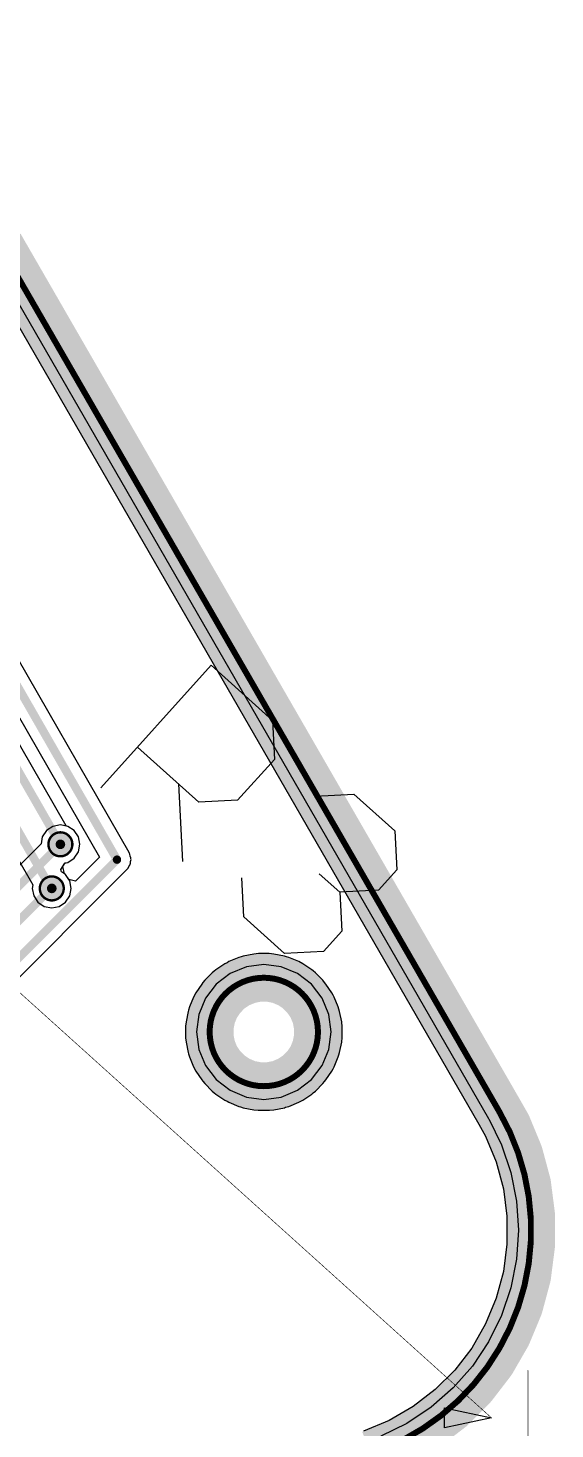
# Model space of a CAD drawing. Header units: millimetres. Extents: x 1.5 to 19.4, y 0 to 11.5.
# Drawn here: x 8.893 to 9.333, y 6.858 to 8.027 of the extents above; entities that cross this region are included whole.
import ezdxf

# ---------------------------------------------------------------- set-up
doc = ezdxf.new("R2010")
doc.units = ezdxf.units.MM
doc.header["$MEASUREMENT"] = 0
for name, color, linetype in [('BottomLayer', 5, 'Continuous'), ('DrillDrawing', 1, 'Continuous'), ('InternalPlane1', 76, 'Continuous'), ('InternalPlane2', 16, 'Continuous'), ('KeepOutLayer', 6, 'Continuous'), ('Mechanical4', 56, 'Continuous'), ('Mechanical5', 56, 'Continuous'), ('MultiLayer', 9, 'Continuous'), ('TopLayer', 1, 'Continuous'), ('ViaHoleLayer', 16, 'Continuous')]:
    doc.layers.add(name, color=color, linetype=linetype)

msp = doc.modelspace()

# ---------------------------------------------------------------- linework, layer by layer
at = {"layer": 'BottomLayer'}
for p, q in [((8.9773, 7.3386), (8.1744, 8.7357)), ((8.1574, 8.7183), (8.9525, 7.3347)), ((8.8654, 7.8305), (9.2775, 7.1166)), ((8.9084, 7.357), (8.9048, 7.3517)), ((8.9137, 7.3605), (8.9084, 7.357)), ((8.9199, 7.3618), (8.9137, 7.3605)), ((8.9262, 7.3605), (8.9199, 7.3618)), ((8.9315, 7.357), (8.9262, 7.3605)), ((8.935, 7.3517), (8.9315, 7.357)), ((8.9037, 7.3458), (8.72, 7.1622)), ((8.9048, 7.3517), (8.9037, 7.3458)), ((8.9362, 7.3455), (8.935, 7.3517)), ((8.935, 7.3392), (8.9362, 7.3455)), ((8.9262, 7.3304), (8.9315, 7.3339)), ((8.9315, 7.3339), (8.935, 7.3392)), ((8.9525, 7.3347), (8.9325, 7.3147)), ((8.9776, 7.3378), (8.9773, 7.3386)), ((8.978, 7.3372), (8.9776, 7.3378)), ((8.9783, 7.3357), (8.978, 7.3372)), ((8.9788, 7.3342), (8.9783, 7.3357)), ((8.9785, 7.3297), (8.9786, 7.3312)), ((8.9786, 7.3312), (8.9789, 7.3327)), ((8.9787, 7.3335), (8.9788, 7.3342)), ((8.9789, 7.3327), (8.9787, 7.3335)), ((8.6997, 7.0487), (8.9755, 7.3244)), ((8.9219, 7.327), (8.9239, 7.33)), ((8.9232, 7.3209), (8.9219, 7.327)), ((8.9242, 7.3202), (8.9232, 7.3209)), ((8.9239, 7.33), (8.9262, 7.3304)), ((8.9269, 7.3161), (8.9242, 7.3202)), ((8.9755, 7.3244), (8.9759, 7.3251)), ((8.9759, 7.3251), (8.9765, 7.3256)), ((8.9765, 7.3256), (8.9771, 7.327)), ((8.9771, 7.327), (8.978, 7.3282)), ((8.978, 7.3282), (8.9781, 7.329)), ((8.9781, 7.329), (8.9785, 7.3297)), ((8.9325, 7.3147), (8.9269, 7.3161)), ((9.0617, 7.2376), (9.0501, 7.2287)), ((9.0753, 7.2432), (9.0617, 7.2376)), ((9.0899, 7.2451), (9.0753, 7.2432)), ((9.1044, 7.2432), (9.0899, 7.2451)), ((9.118, 7.2376), (9.1044, 7.2432)), ((9.1296, 7.2287), (9.118, 7.2376)), ((9.0501, 7.2287), (9.0411, 7.217)), ((9.1386, 7.217), (9.1296, 7.2287)), ((9.0411, 7.217), (9.0355, 7.2034)), ((9.1442, 7.2034), (9.1386, 7.217)), ((9.0355, 7.2034), (9.0336, 7.1889)), ((9.1461, 7.1889), (9.1442, 7.2034)), ((9.0336, 7.1889), (9.0355, 7.1743)), ((9.1442, 7.1743), (9.1461, 7.1889)), ((9.0355, 7.1743), (9.0411, 7.1608)), ((9.1386, 7.1608), (9.1442, 7.1743)), ((9.0411, 7.1608), (9.0501, 7.1491)), ((9.1296, 7.1491), (9.1386, 7.1608)), ((9.0501, 7.1491), (9.0617, 7.1402)), ((9.118, 7.1402), (9.1296, 7.1491)), ((9.0617, 7.1402), (9.0753, 7.1345)), ((9.0753, 7.1345), (9.0899, 7.1326)), ((9.0899, 7.1326), (9.1044, 7.1345)), ((9.1044, 7.1345), (9.118, 7.1402)), ((9.2775, 7.1166), (9.2778, 7.1163)), ((9.2778, 7.1163), (9.2884, 7.0948)), ((9.2884, 7.0948), (9.2962, 7.0717)), ((9.2962, 7.0717), (9.3009, 7.0478)), ((9.3009, 7.0478), (9.3025, 7.0235)), ((9.3025, 7.0235), (9.3009, 6.9992)), ((9.3009, 6.9992), (9.2962, 6.9753)), ((9.2962, 6.9753), (9.2884, 6.9523)), ((9.2884, 6.9523), (9.2776, 6.9304)), ((9.2776, 6.9304), (9.2641, 6.9101)), ((9.2641, 6.9101), (9.248, 6.8918)), ((9.248, 6.8918), (9.2297, 6.8758)), ((9.2297, 6.8758), (9.2094, 6.8622)), ((9.2094, 6.8622), (9.1876, 6.8515))]:
    msp.add_line(p, q, dxfattribs=at)
at = {"layer": 'BottomLayer', "const_width": 0.007}
for points in [[(8.1643, 8.7299), (8.9672, 7.3327)], [(8.662, 7.0876), (8.9199, 7.3455)], [(8.6914, 7.057), (8.9672, 7.3327)], [(8.6764, 7.073), (8.9121, 7.3087)], [(8.9121, 7.3087), (8.9127, 7.3087)]]:
    msp.add_lwpolyline(points, dxfattribs=at)
at = {"layer": 'BottomLayer'}
for points, const_width in [([(8.9159, 7.3455, 1), (8.9239, 7.3455, 1)], 0.008), ([(8.9182, 7.3455, 1), (8.9217, 7.3455, 1)], 0.0035), ([(8.9654, 7.3327, 1), (8.9689, 7.3327, 1)], 0.0035), ([(8.9654, 7.3327, 1), (8.9689, 7.3327, 1)], 0.0035), ([(8.9087, 7.3087, 1), (8.9167, 7.3087, 1)], 0.008), ([(8.9104, 7.3087, 1), (8.9139, 7.3087, 1)], 0.0035), ([(8.9104, 7.3087, 1), (8.9139, 7.3087, 1)], 0.0035), ([(8.9109, 7.3087, 1), (8.9144, 7.3087, 1)], 0.0035)]:
    msp.add_lwpolyline(points, format="xyb", close=True, dxfattribs=dict(at, const_width=const_width))
at = {"layer": 'DrillDrawing'}
for points, const_width in [([(8.9299, 7.3455, 1), (8.9099, 7.3455, 1)], 0.002), ([(8.9094, 7.3455, 1), (8.9104, 7.3455, 1)], 0.001), ([(8.9294, 7.3455, 1), (8.9304, 7.3455, 1)], 0.001), ([(8.9227, 7.3087, 1), (8.9027, 7.3087, 1)], 0.002), ([(8.9022, 7.3087, 1), (8.9032, 7.3087, 1)], 0.001), ([(8.9222, 7.3087, 1), (8.9232, 7.3087, 1)], 0.001)]:
    msp.add_lwpolyline(points, format="xyb", close=True, dxfattribs=dict(at, const_width=const_width))
at = {"layer": 'InternalPlane1'}
for p, q in [((8.8619, 7.8176), (9.2694, 7.1119)), ((9.069, 7.251), (9.0607, 7.2476)), ((9.0708, 7.2515), (9.069, 7.251)), ((9.0727, 7.2521), (9.0708, 7.2515)), ((9.0815, 7.2539), (9.0727, 7.2521)), ((9.0854, 7.2543), (9.0815, 7.2539)), ((9.0943, 7.2543), (9.0854, 7.2543)), ((9.0854, 7.2543), (9.0854, 7.2543)), ((9.0854, 7.2543), (9.0854, 7.2543)), ((9.0982, 7.2539), (9.0943, 7.2543)), ((9.0943, 7.2543), (9.0943, 7.2543)), ((9.0943, 7.2543), (9.0943, 7.2543)), ((9.107, 7.2521), (9.0982, 7.2539)), ((9.1087, 7.2516), (9.107, 7.2521)), ((9.1108, 7.251), (9.1087, 7.2516)), ((9.119, 7.2476), (9.1108, 7.251)), ((9.0468, 7.2383), (9.0405, 7.232)), ((9.0485, 7.2396), (9.0468, 7.2383)), ((9.0498, 7.2408), (9.0485, 7.2396)), ((9.0573, 7.2457), (9.0498, 7.2408)), ((9.0591, 7.2467), (9.0573, 7.2457)), ((9.0607, 7.2476), (9.0591, 7.2467)), ((9.1225, 7.2457), (9.119, 7.2476)), ((9.119, 7.2476), (9.119, 7.2476)), ((9.1299, 7.2408), (9.1225, 7.2457)), ((9.1311, 7.2398), (9.1299, 7.2408)), ((9.1329, 7.2383), (9.1311, 7.2398)), ((9.1392, 7.232), (9.1329, 7.2383)), ((9.038, 7.2289), (9.033, 7.2215)), ((9.039, 7.2301), (9.038, 7.2289)), ((9.0405, 7.232), (9.039, 7.2301)), ((9.1406, 7.2303), (9.1392, 7.232)), ((9.1417, 7.2289), (9.1406, 7.2303)), ((9.1467, 7.2215), (9.1417, 7.2289)), ((9.0312, 7.218), (9.0278, 7.2098)), ((9.033, 7.2215), (9.0312, 7.218)), ((9.0312, 7.218), (9.0312, 7.218)), ((9.1477, 7.2196), (9.1467, 7.2215)), ((9.1486, 7.218), (9.1477, 7.2196)), ((9.152, 7.2098), (9.1486, 7.218)), ((9.0266, 7.206), (9.0249, 7.1973)), ((9.027, 7.2072), (9.0266, 7.206)), ((9.0278, 7.2098), (9.027, 7.2072)), ((9.1525, 7.208), (9.152, 7.2098)), ((9.1531, 7.206), (9.1525, 7.208)), ((9.1549, 7.1973), (9.1531, 7.206)), ((9.0249, 7.1973), (9.0245, 7.1937)), ((9.0245, 7.1937), (9.0245, 7.1933)), ((9.0245, 7.1933), (9.0245, 7.1889)), ((9.1552, 7.1933), (9.1549, 7.1973)), ((9.1552, 7.1889), (9.1552, 7.1933)), ((9.1552, 7.1933), (9.1552, 7.1933)), ((9.1552, 7.1933), (9.1552, 7.1933)), ((9.0245, 7.1889), (9.0245, 7.1844)), ((9.0245, 7.1844), (9.0245, 7.184)), ((9.0245, 7.184), (9.0249, 7.1805)), ((9.0249, 7.1805), (9.0266, 7.1718)), ((9.1531, 7.1718), (9.1549, 7.1805)), ((9.1549, 7.1805), (9.1552, 7.1844)), ((9.1552, 7.1844), (9.1552, 7.1889)), ((9.1552, 7.1844), (9.1552, 7.1844)), ((9.1552, 7.1844), (9.1552, 7.1844)), ((9.0266, 7.1718), (9.027, 7.1706)), ((9.027, 7.1706), (9.0278, 7.168)), ((9.0278, 7.168), (9.0312, 7.1597)), ((9.1486, 7.1597), (9.152, 7.168)), ((9.152, 7.168), (9.1525, 7.1698)), ((9.1525, 7.1698), (9.1531, 7.1718)), ((9.0312, 7.1597), (9.0312, 7.1597)), ((9.0312, 7.1597), (9.033, 7.1563)), ((9.033, 7.1563), (9.038, 7.1489)), ((9.1417, 7.1489), (9.1467, 7.1563)), ((9.1467, 7.1563), (9.1477, 7.1581)), ((9.1477, 7.1581), (9.1486, 7.1597)), ((9.038, 7.1489), (9.039, 7.1477)), ((9.039, 7.1477), (9.0405, 7.1458)), ((9.0405, 7.1458), (9.0468, 7.1395)), ((9.1329, 7.1395), (9.1392, 7.1458)), ((9.1392, 7.1458), (9.1406, 7.1475)), ((9.1406, 7.1475), (9.1417, 7.1489)), ((9.0468, 7.1395), (9.0485, 7.1381)), ((9.0485, 7.1381), (9.0498, 7.137)), ((9.0498, 7.137), (9.0573, 7.132)), ((9.1225, 7.132), (9.1299, 7.137)), ((9.1299, 7.137), (9.1311, 7.138)), ((9.1311, 7.138), (9.1329, 7.1395)), ((9.0573, 7.132), (9.0591, 7.1311)), ((9.0591, 7.1311), (9.0607, 7.1302)), ((9.0607, 7.1302), (9.069, 7.1268)), ((9.069, 7.1268), (9.0703, 7.1264)), ((9.0703, 7.1264), (9.0727, 7.1256)), ((9.0727, 7.1256), (9.0815, 7.1239)), ((9.0815, 7.1239), (9.085, 7.1235)), ((9.085, 7.1235), (9.0854, 7.1235)), ((9.0854, 7.1235), (9.0943, 7.1235)), ((9.0943, 7.1235), (9.0947, 7.1235)), ((9.0947, 7.1235), (9.0982, 7.1239)), ((9.0982, 7.1239), (9.107, 7.1256)), ((9.107, 7.1256), (9.1081, 7.126)), ((9.1081, 7.126), (9.1108, 7.1268)), ((9.1108, 7.1268), (9.119, 7.1302)), ((9.119, 7.1302), (9.1225, 7.132)), ((9.119, 7.1302), (9.119, 7.1302)), ((9.2694, 7.1119), (9.2694, 7.1119)), ((9.2694, 7.1119), (9.2752, 7.1019)), ((9.2752, 7.1019), (9.284, 7.0805)), ((9.284, 7.0805), (9.29, 7.0581)), ((9.29, 7.0581), (9.293, 7.0351)), ((9.293, 7.0351), (9.293, 7.0119)), ((9.293, 7.0119), (9.29, 6.989)), ((9.29, 6.989), (9.284, 6.9666)), ((9.284, 6.9666), (9.2752, 6.9452)), ((9.2752, 6.9452), (9.2636, 6.9251)), ((9.2636, 6.9251), (9.2495, 6.9067)), ((9.2495, 6.9067), (9.2331, 6.8904)), ((9.2331, 6.8904), (9.2147, 6.8762)), ((9.2147, 6.8762), (9.1946, 6.8647)), ((9.1946, 6.8647), (9.1732, 6.8558))]:
    msp.add_line(p, q, dxfattribs=at)
at = {"layer": 'InternalPlane1', "const_width": 0.04}
for points in [[(8.8693, 7.8451), (9.2868, 7.122)], [(9.0684, 7.229), (9.0767, 7.2324)], [(9.0767, 7.2324), (9.0854, 7.2342)], [(9.0854, 7.2342), (9.0943, 7.2342)], [(9.0943, 7.2342), (9.1031, 7.2324)], [(9.1031, 7.2324), (9.1113, 7.229)], [(9.0497, 7.2103), (9.0547, 7.2177)], [(9.0547, 7.2177), (9.061, 7.2241)], [(9.061, 7.2241), (9.0684, 7.229)], [(9.1113, 7.229), (9.1187, 7.2241)], [(9.1187, 7.2241), (9.125, 7.2177)], [(9.125, 7.2177), (9.13, 7.2103)], [(9.0463, 7.2021), (9.0497, 7.2103)], [(9.13, 7.2103), (9.1334, 7.2021)], [(9.0446, 7.1933), (9.0463, 7.2021)], [(9.1334, 7.2021), (9.1351, 7.1933)], [(9.0446, 7.1889), (9.0446, 7.1933)], [(9.0446, 7.1844), (9.0446, 7.1889)], [(9.0446, 7.1844), (9.0463, 7.1757)], [(9.1334, 7.1757), (9.1351, 7.1844)], [(9.1351, 7.1889), (9.1351, 7.1933)], [(9.1351, 7.1844), (9.1351, 7.1889)], [(9.0463, 7.1757), (9.0497, 7.1674)], [(9.13, 7.1674), (9.1334, 7.1757)], [(9.0497, 7.1674), (9.0547, 7.16)], [(9.0547, 7.16), (9.061, 7.1537)], [(9.1187, 7.1537), (9.125, 7.16)], [(9.125, 7.16), (9.13, 7.1674)], [(9.061, 7.1537), (9.0684, 7.1488)], [(9.0684, 7.1488), (9.0767, 7.1453)], [(9.1031, 7.1453), (9.1113, 7.1488)], [(9.1113, 7.1488), (9.1187, 7.1537)], [(9.0767, 7.1453), (9.0854, 7.1436)], [(9.0854, 7.1436), (9.0943, 7.1436)], [(9.0943, 7.1436), (9.1031, 7.1453)], [(9.2868, 7.122), (9.2932, 7.1108)], [(9.2932, 7.1108), (9.3031, 7.0869)], [(9.3031, 7.0869), (9.3098, 7.062)], [(9.3098, 7.062), (9.3131, 7.0364)], [(9.3131, 7.0106), (9.3131, 7.0364)], [(9.3098, 6.985), (9.3131, 7.0106)], [(9.3031, 6.9601), (9.3098, 6.985)], [(9.2932, 6.9363), (9.3031, 6.9601)], [(9.2803, 6.9139), (9.2932, 6.9363)], [(9.2646, 6.8935), (9.2803, 6.9139)], [(9.2464, 6.8752), (9.2646, 6.8935)], [(9.2259, 6.8595), (9.2464, 6.8752)], [(9.2035, 6.8466), (9.2259, 6.8595)], [(9.1797, 6.8367), (9.2035, 6.8466)]]:
    msp.add_lwpolyline(points, dxfattribs=at)
at = {"layer": 'InternalPlane1'}
for points, const_width in [([(8.9144, 7.3455, 1), (8.9254, 7.3455, 1)], 0.011), ([(8.9072, 7.3087, 1), (8.9182, 7.3087, 1)], 0.011), ([(9.0667, 7.2324, 1), (9.0867, 7.2324, 1)], 0.02), ([(9.0667, 7.2324, 1), (9.0867, 7.2324, 1)], 0.02), ([(9.0754, 7.2342, 1), (9.0954, 7.2342, 1)], 0.02), ([(9.0754, 7.2342, 1), (9.0954, 7.2342, 1)], 0.02), ([(9.0843, 7.2342, 1), (9.1043, 7.2342, 1)], 0.02), ([(9.0843, 7.2342, 1), (9.1043, 7.2342, 1)], 0.02), ([(9.0931, 7.2324, 1), (9.1131, 7.2324, 1)], 0.02), ([(9.0931, 7.2324, 1), (9.1131, 7.2324, 1)], 0.02), ([(9.0447, 7.2177, 1), (9.0647, 7.2177, 1)], 0.02), ([(9.0447, 7.2177, 1), (9.0647, 7.2177, 1)], 0.02), ([(9.051, 7.2241, 1), (9.071, 7.2241, 1)], 0.02), ([(9.051, 7.2241, 1), (9.071, 7.2241, 1)], 0.02), ([(9.0584, 7.229, 1), (9.0784, 7.229, 1)], 0.02), ([(9.0584, 7.229, 1), (9.0784, 7.229, 1)], 0.02), ([(9.1013, 7.229, 1), (9.1213, 7.229, 1)], 0.02), ([(9.1013, 7.229, 1), (9.1213, 7.229, 1)], 0.02), ([(9.1087, 7.2241, 1), (9.1287, 7.2241, 1)], 0.02), ([(9.1087, 7.2241, 1), (9.1287, 7.2241, 1)], 0.02), ([(9.115, 7.2177, 1), (9.135, 7.2177, 1)], 0.02), ([(9.115, 7.2177, 1), (9.135, 7.2177, 1)], 0.02), ([(9.0397, 7.2103, 1), (9.0597, 7.2103, 1)], 0.02), ([(9.0397, 7.2103, 1), (9.0597, 7.2103, 1)], 0.02), ([(9.12, 7.2103, 1), (9.14, 7.2103, 1)], 0.02), ([(9.12, 7.2103, 1), (9.14, 7.2103, 1)], 0.02), ([(9.0363, 7.2021, 1), (9.0563, 7.2021, 1)], 0.02), ([(9.0363, 7.2021, 1), (9.0563, 7.2021, 1)], 0.02), ([(9.1234, 7.2021, 1), (9.1434, 7.2021, 1)], 0.02), ([(9.1234, 7.2021, 1), (9.1434, 7.2021, 1)], 0.02), ([(9.0346, 7.1933, 1), (9.0546, 7.1933, 1)], 0.02), ([(9.0346, 7.1933, 1), (9.0546, 7.1933, 1)], 0.02), ([(9.0346, 7.1889, 1), (9.0546, 7.1889, 1)], 0.02), ([(9.0346, 7.1889, 1), (9.0546, 7.1889, 1)], 0.02), ([(9.0346, 7.1844, 1), (9.0546, 7.1844, 1)], 0.02), ([(9.0346, 7.1844, 1), (9.0546, 7.1844, 1)], 0.02), ([(9.1251, 7.1933, 1), (9.1451, 7.1933, 1)], 0.02), ([(9.1251, 7.1933, 1), (9.1451, 7.1933, 1)], 0.02), ([(9.1251, 7.1889, 1), (9.1451, 7.1889, 1)], 0.02), ([(9.1251, 7.1889, 1), (9.1451, 7.1889, 1)], 0.02), ([(9.1251, 7.1844, 1), (9.1451, 7.1844, 1)], 0.02), ([(9.1251, 7.1844, 1), (9.1451, 7.1844, 1)], 0.02), ([(9.0363, 7.1757, 1), (9.0563, 7.1757, 1)], 0.02), ([(9.0363, 7.1757, 1), (9.0563, 7.1757, 1)], 0.02), ([(9.1234, 7.1757, 1), (9.1434, 7.1757, 1)], 0.02), ([(9.1234, 7.1757, 1), (9.1434, 7.1757, 1)], 0.02), ([(9.0397, 7.1674, 1), (9.0597, 7.1674, 1)], 0.02), ([(9.0397, 7.1674, 1), (9.0597, 7.1674, 1)], 0.02), ([(9.0447, 7.16, 1), (9.0647, 7.16, 1)], 0.02), ([(9.0447, 7.16, 1), (9.0647, 7.16, 1)], 0.02), ([(9.115, 7.16, 1), (9.135, 7.16, 1)], 0.02), ([(9.115, 7.16, 1), (9.135, 7.16, 1)], 0.02), ([(9.12, 7.1674, 1), (9.14, 7.1674, 1)], 0.02), ([(9.12, 7.1674, 1), (9.14, 7.1674, 1)], 0.02), ([(9.051, 7.1537, 1), (9.071, 7.1537, 1)], 0.02), ([(9.051, 7.1537, 1), (9.071, 7.1537, 1)], 0.02), ([(9.0584, 7.1488, 1), (9.0784, 7.1488, 1)], 0.02), ([(9.0584, 7.1488, 1), (9.0784, 7.1488, 1)], 0.02), ([(9.1013, 7.1488, 1), (9.1213, 7.1488, 1)], 0.02), ([(9.1013, 7.1488, 1), (9.1213, 7.1488, 1)], 0.02), ([(9.1087, 7.1537, 1), (9.1287, 7.1537, 1)], 0.02), ([(9.1087, 7.1537, 1), (9.1287, 7.1537, 1)], 0.02), ([(9.0667, 7.1453, 1), (9.0867, 7.1453, 1)], 0.02), ([(9.0667, 7.1453, 1), (9.0867, 7.1453, 1)], 0.02), ([(9.0754, 7.1436, 1), (9.0954, 7.1436, 1)], 0.02), ([(9.0754, 7.1436, 1), (9.0954, 7.1436, 1)], 0.02), ([(9.0843, 7.1436, 1), (9.1043, 7.1436, 1)], 0.02), ([(9.0843, 7.1436, 1), (9.1043, 7.1436, 1)], 0.02), ([(9.0931, 7.1453, 1), (9.1131, 7.1453, 1)], 0.02), ([(9.0931, 7.1453, 1), (9.1131, 7.1453, 1)], 0.02), ([(9.2768, 7.122, 1), (9.2968, 7.122, 1)], 0.02), ([(9.2768, 7.122, 1), (9.2968, 7.122, 1)], 0.02), ([(9.2832, 7.1108, 1), (9.3032, 7.1108, 1)], 0.02), ([(9.2832, 7.1108, 1), (9.3032, 7.1108, 1)], 0.02), ([(9.2931, 7.0869, 1), (9.3131, 7.0869, 1)], 0.02), ([(9.2931, 7.0869, 1), (9.3131, 7.0869, 1)], 0.02), ([(9.2998, 7.062, 1), (9.3198, 7.062, 1)], 0.02), ([(9.2998, 7.062, 1), (9.3198, 7.062, 1)], 0.02), ([(9.3031, 7.0364, 1), (9.3231, 7.0364, 1)], 0.02), ([(9.3031, 7.0364, 1), (9.3231, 7.0364, 1)], 0.02), ([(9.3031, 7.0106, 1), (9.3231, 7.0106, 1)], 0.02), ([(9.3031, 7.0106, 1), (9.3231, 7.0106, 1)], 0.02), ([(9.2998, 6.985, 1), (9.3198, 6.985, 1)], 0.02), ([(9.2998, 6.985, 1), (9.3198, 6.985, 1)], 0.02), ([(9.2931, 6.9601, 1), (9.3131, 6.9601, 1)], 0.02), ([(9.2931, 6.9601, 1), (9.3131, 6.9601, 1)], 0.02), ([(9.2832, 6.9363, 1), (9.3032, 6.9363, 1)], 0.02), ([(9.2832, 6.9363, 1), (9.3032, 6.9363, 1)], 0.02), ([(9.2703, 6.9139, 1), (9.2903, 6.9139, 1)], 0.02), ([(9.2703, 6.9139, 1), (9.2903, 6.9139, 1)], 0.02), ([(9.2546, 6.8935, 1), (9.2746, 6.8935, 1)], 0.02), ([(9.2546, 6.8935, 1), (9.2746, 6.8935, 1)], 0.02), ([(9.2364, 6.8752, 1), (9.2564, 6.8752, 1)], 0.02), ([(9.2364, 6.8752, 1), (9.2564, 6.8752, 1)], 0.02), ([(9.2159, 6.8595, 1), (9.2359, 6.8595, 1)], 0.02), ([(9.2159, 6.8595, 1), (9.2359, 6.8595, 1)], 0.02), ([(9.1935, 6.8466, 1), (9.2135, 6.8466, 1)], 0.02), ([(9.1935, 6.8466, 1), (9.2135, 6.8466, 1)], 0.02)]:
    msp.add_lwpolyline(points, format="xyb", close=True, dxfattribs=dict(at, const_width=const_width))
at = {"layer": 'InternalPlane2'}
for p, q in [((8.8619, 7.8176), (9.2694, 7.1119)), ((9.069, 7.251), (9.0607, 7.2476)), ((9.0708, 7.2515), (9.069, 7.251)), ((9.0727, 7.2521), (9.0708, 7.2515)), ((9.0815, 7.2539), (9.0727, 7.2521)), ((9.0854, 7.2543), (9.0815, 7.2539)), ((9.0943, 7.2543), (9.0854, 7.2543)), ((9.0854, 7.2543), (9.0854, 7.2543)), ((9.0854, 7.2543), (9.0854, 7.2543)), ((9.0982, 7.2539), (9.0943, 7.2543)), ((9.0943, 7.2543), (9.0943, 7.2543)), ((9.0943, 7.2543), (9.0943, 7.2543)), ((9.107, 7.2521), (9.0982, 7.2539)), ((9.1087, 7.2516), (9.107, 7.2521)), ((9.1108, 7.251), (9.1087, 7.2516)), ((9.119, 7.2476), (9.1108, 7.251)), ((9.0468, 7.2383), (9.0405, 7.232)), ((9.0485, 7.2396), (9.0468, 7.2383)), ((9.0498, 7.2408), (9.0485, 7.2396)), ((9.0573, 7.2457), (9.0498, 7.2408)), ((9.0591, 7.2467), (9.0573, 7.2457)), ((9.0607, 7.2476), (9.0591, 7.2467)), ((9.1225, 7.2457), (9.119, 7.2476)), ((9.119, 7.2476), (9.119, 7.2476)), ((9.1299, 7.2408), (9.1225, 7.2457)), ((9.1311, 7.2398), (9.1299, 7.2408)), ((9.1329, 7.2383), (9.1311, 7.2398)), ((9.1392, 7.232), (9.1329, 7.2383)), ((9.038, 7.2289), (9.033, 7.2215)), ((9.039, 7.2301), (9.038, 7.2289)), ((9.0405, 7.232), (9.039, 7.2301)), ((9.1406, 7.2303), (9.1392, 7.232)), ((9.1417, 7.2289), (9.1406, 7.2303)), ((9.1467, 7.2215), (9.1417, 7.2289)), ((9.0312, 7.218), (9.0278, 7.2098)), ((9.033, 7.2215), (9.0312, 7.218)), ((9.0312, 7.218), (9.0312, 7.218)), ((9.1477, 7.2196), (9.1467, 7.2215)), ((9.1486, 7.218), (9.1477, 7.2196)), ((9.152, 7.2098), (9.1486, 7.218)), ((9.0266, 7.206), (9.0249, 7.1973)), ((9.027, 7.2072), (9.0266, 7.206)), ((9.0278, 7.2098), (9.027, 7.2072)), ((9.1525, 7.208), (9.152, 7.2098)), ((9.1531, 7.206), (9.1525, 7.208)), ((9.1549, 7.1973), (9.1531, 7.206)), ((9.0249, 7.1973), (9.0245, 7.1937)), ((9.0245, 7.1937), (9.0245, 7.1933)), ((9.0245, 7.1933), (9.0245, 7.1889)), ((9.1552, 7.1933), (9.1549, 7.1973)), ((9.1552, 7.1889), (9.1552, 7.1933)), ((9.1552, 7.1933), (9.1552, 7.1933)), ((9.1552, 7.1933), (9.1552, 7.1933)), ((9.0245, 7.1889), (9.0245, 7.1844)), ((9.0245, 7.1844), (9.0245, 7.184)), ((9.0245, 7.184), (9.0249, 7.1805)), ((9.0249, 7.1805), (9.0266, 7.1718)), ((9.1531, 7.1718), (9.1549, 7.1805)), ((9.1549, 7.1805), (9.1552, 7.1844)), ((9.1552, 7.1844), (9.1552, 7.1889)), ((9.1552, 7.1844), (9.1552, 7.1844)), ((9.1552, 7.1844), (9.1552, 7.1844)), ((9.0266, 7.1718), (9.027, 7.1706)), ((9.027, 7.1706), (9.0278, 7.168)), ((9.0278, 7.168), (9.0312, 7.1597)), ((9.1486, 7.1597), (9.152, 7.168)), ((9.152, 7.168), (9.1525, 7.1698)), ((9.1525, 7.1698), (9.1531, 7.1718)), ((9.0312, 7.1597), (9.0312, 7.1597)), ((9.0312, 7.1597), (9.033, 7.1563)), ((9.033, 7.1563), (9.038, 7.1489)), ((9.1417, 7.1489), (9.1467, 7.1563)), ((9.1467, 7.1563), (9.1477, 7.1581)), ((9.1477, 7.1581), (9.1486, 7.1597)), ((9.038, 7.1489), (9.039, 7.1477)), ((9.039, 7.1477), (9.0405, 7.1458)), ((9.0405, 7.1458), (9.0468, 7.1395)), ((9.1329, 7.1395), (9.1392, 7.1458)), ((9.1392, 7.1458), (9.1406, 7.1475)), ((9.1406, 7.1475), (9.1417, 7.1489)), ((9.0468, 7.1395), (9.0485, 7.1381)), ((9.0485, 7.1381), (9.0498, 7.137)), ((9.0498, 7.137), (9.0573, 7.132)), ((9.1225, 7.132), (9.1299, 7.137)), ((9.1299, 7.137), (9.1311, 7.138)), ((9.1311, 7.138), (9.1329, 7.1395)), ((9.0573, 7.132), (9.0591, 7.1311)), ((9.0591, 7.1311), (9.0607, 7.1302)), ((9.0607, 7.1302), (9.069, 7.1268)), ((9.069, 7.1268), (9.0703, 7.1264)), ((9.0703, 7.1264), (9.0727, 7.1256)), ((9.0727, 7.1256), (9.0815, 7.1239)), ((9.0815, 7.1239), (9.085, 7.1235)), ((9.085, 7.1235), (9.0854, 7.1235)), ((9.0854, 7.1235), (9.0943, 7.1235)), ((9.0943, 7.1235), (9.0947, 7.1235)), ((9.0947, 7.1235), (9.0982, 7.1239)), ((9.0982, 7.1239), (9.107, 7.1256)), ((9.107, 7.1256), (9.1081, 7.126)), ((9.1081, 7.126), (9.1108, 7.1268)), ((9.1108, 7.1268), (9.119, 7.1302)), ((9.119, 7.1302), (9.1225, 7.132)), ((9.119, 7.1302), (9.119, 7.1302)), ((9.2694, 7.1119), (9.2694, 7.1119)), ((9.2694, 7.1119), (9.2752, 7.1019)), ((9.2752, 7.1019), (9.284, 7.0805)), ((9.284, 7.0805), (9.29, 7.0581)), ((9.29, 7.0581), (9.293, 7.0351)), ((9.293, 7.0351), (9.293, 7.0119)), ((9.293, 7.0119), (9.29, 6.989)), ((9.29, 6.989), (9.284, 6.9666)), ((9.284, 6.9666), (9.2752, 6.9452)), ((9.2752, 6.9452), (9.2636, 6.9251)), ((9.2636, 6.9251), (9.2495, 6.9067)), ((9.2495, 6.9067), (9.2331, 6.8904)), ((9.2331, 6.8904), (9.2147, 6.8762)), ((9.2147, 6.8762), (9.1946, 6.8647)), ((9.1946, 6.8647), (9.1732, 6.8558))]:
    msp.add_line(p, q, dxfattribs=at)
at = {"layer": 'InternalPlane2', "const_width": 0.04}
for points in [[(8.8693, 7.8451), (9.2868, 7.122)], [(9.0684, 7.229), (9.0767, 7.2324)], [(9.0767, 7.2324), (9.0854, 7.2342)], [(9.0854, 7.2342), (9.0943, 7.2342)], [(9.0943, 7.2342), (9.1031, 7.2324)], [(9.1031, 7.2324), (9.1113, 7.229)], [(9.0497, 7.2103), (9.0547, 7.2177)], [(9.0547, 7.2177), (9.061, 7.2241)], [(9.061, 7.2241), (9.0684, 7.229)], [(9.1113, 7.229), (9.1187, 7.2241)], [(9.1187, 7.2241), (9.125, 7.2177)], [(9.125, 7.2177), (9.13, 7.2103)], [(9.0463, 7.2021), (9.0497, 7.2103)], [(9.13, 7.2103), (9.1334, 7.2021)], [(9.0446, 7.1933), (9.0463, 7.2021)], [(9.1334, 7.2021), (9.1351, 7.1933)], [(9.0446, 7.1889), (9.0446, 7.1933)], [(9.0446, 7.1844), (9.0446, 7.1889)], [(9.0446, 7.1844), (9.0463, 7.1757)], [(9.1334, 7.1757), (9.1351, 7.1844)], [(9.1351, 7.1889), (9.1351, 7.1933)], [(9.1351, 7.1844), (9.1351, 7.1889)], [(9.0463, 7.1757), (9.0497, 7.1674)], [(9.13, 7.1674), (9.1334, 7.1757)], [(9.0497, 7.1674), (9.0547, 7.16)], [(9.0547, 7.16), (9.061, 7.1537)], [(9.1187, 7.1537), (9.125, 7.16)], [(9.125, 7.16), (9.13, 7.1674)], [(9.061, 7.1537), (9.0684, 7.1488)], [(9.0684, 7.1488), (9.0767, 7.1453)], [(9.1031, 7.1453), (9.1113, 7.1488)], [(9.1113, 7.1488), (9.1187, 7.1537)], [(9.0767, 7.1453), (9.0854, 7.1436)], [(9.0854, 7.1436), (9.0943, 7.1436)], [(9.0943, 7.1436), (9.1031, 7.1453)], [(9.2868, 7.122), (9.2932, 7.1108)], [(9.2932, 7.1108), (9.3031, 7.0869)], [(9.3031, 7.0869), (9.3098, 7.062)], [(9.3098, 7.062), (9.3131, 7.0364)], [(9.3131, 7.0106), (9.3131, 7.0364)], [(9.3098, 6.985), (9.3131, 7.0106)], [(9.3031, 6.9601), (9.3098, 6.985)], [(9.2932, 6.9363), (9.3031, 6.9601)], [(9.2803, 6.9139), (9.2932, 6.9363)], [(9.2646, 6.8935), (9.2803, 6.9139)], [(9.2464, 6.8752), (9.2646, 6.8935)], [(9.2259, 6.8595), (9.2464, 6.8752)], [(9.2035, 6.8466), (9.2259, 6.8595)], [(9.1797, 6.8367), (9.2035, 6.8466)]]:
    msp.add_lwpolyline(points, dxfattribs=at)
at = {"layer": 'InternalPlane2'}
for points, const_width in [([(8.9144, 7.3455, 1), (8.9254, 7.3455, 1)], 0.011), ([(8.9072, 7.3087, 1), (8.9182, 7.3087, 1)], 0.011), ([(9.0667, 7.2324, 1), (9.0867, 7.2324, 1)], 0.02), ([(9.0667, 7.2324, 1), (9.0867, 7.2324, 1)], 0.02), ([(9.0754, 7.2342, 1), (9.0954, 7.2342, 1)], 0.02), ([(9.0754, 7.2342, 1), (9.0954, 7.2342, 1)], 0.02), ([(9.0843, 7.2342, 1), (9.1043, 7.2342, 1)], 0.02), ([(9.0843, 7.2342, 1), (9.1043, 7.2342, 1)], 0.02), ([(9.0931, 7.2324, 1), (9.1131, 7.2324, 1)], 0.02), ([(9.0931, 7.2324, 1), (9.1131, 7.2324, 1)], 0.02), ([(9.0447, 7.2177, 1), (9.0647, 7.2177, 1)], 0.02), ([(9.0447, 7.2177, 1), (9.0647, 7.2177, 1)], 0.02), ([(9.051, 7.2241, 1), (9.071, 7.2241, 1)], 0.02), ([(9.051, 7.2241, 1), (9.071, 7.2241, 1)], 0.02), ([(9.0584, 7.229, 1), (9.0784, 7.229, 1)], 0.02), ([(9.0584, 7.229, 1), (9.0784, 7.229, 1)], 0.02), ([(9.1013, 7.229, 1), (9.1213, 7.229, 1)], 0.02), ([(9.1013, 7.229, 1), (9.1213, 7.229, 1)], 0.02), ([(9.1087, 7.2241, 1), (9.1287, 7.2241, 1)], 0.02), ([(9.1087, 7.2241, 1), (9.1287, 7.2241, 1)], 0.02), ([(9.115, 7.2177, 1), (9.135, 7.2177, 1)], 0.02), ([(9.115, 7.2177, 1), (9.135, 7.2177, 1)], 0.02), ([(9.0397, 7.2103, 1), (9.0597, 7.2103, 1)], 0.02), ([(9.0397, 7.2103, 1), (9.0597, 7.2103, 1)], 0.02), ([(9.12, 7.2103, 1), (9.14, 7.2103, 1)], 0.02), ([(9.12, 7.2103, 1), (9.14, 7.2103, 1)], 0.02), ([(9.0363, 7.2021, 1), (9.0563, 7.2021, 1)], 0.02), ([(9.0363, 7.2021, 1), (9.0563, 7.2021, 1)], 0.02), ([(9.1234, 7.2021, 1), (9.1434, 7.2021, 1)], 0.02), ([(9.1234, 7.2021, 1), (9.1434, 7.2021, 1)], 0.02), ([(9.0346, 7.1933, 1), (9.0546, 7.1933, 1)], 0.02), ([(9.0346, 7.1933, 1), (9.0546, 7.1933, 1)], 0.02), ([(9.0346, 7.1889, 1), (9.0546, 7.1889, 1)], 0.02), ([(9.0346, 7.1889, 1), (9.0546, 7.1889, 1)], 0.02), ([(9.0346, 7.1844, 1), (9.0546, 7.1844, 1)], 0.02), ([(9.0346, 7.1844, 1), (9.0546, 7.1844, 1)], 0.02), ([(9.1251, 7.1933, 1), (9.1451, 7.1933, 1)], 0.02), ([(9.1251, 7.1933, 1), (9.1451, 7.1933, 1)], 0.02), ([(9.1251, 7.1889, 1), (9.1451, 7.1889, 1)], 0.02), ([(9.1251, 7.1889, 1), (9.1451, 7.1889, 1)], 0.02), ([(9.1251, 7.1844, 1), (9.1451, 7.1844, 1)], 0.02), ([(9.1251, 7.1844, 1), (9.1451, 7.1844, 1)], 0.02), ([(9.0363, 7.1757, 1), (9.0563, 7.1757, 1)], 0.02), ([(9.0363, 7.1757, 1), (9.0563, 7.1757, 1)], 0.02), ([(9.1234, 7.1757, 1), (9.1434, 7.1757, 1)], 0.02), ([(9.1234, 7.1757, 1), (9.1434, 7.1757, 1)], 0.02), ([(9.0397, 7.1674, 1), (9.0597, 7.1674, 1)], 0.02), ([(9.0397, 7.1674, 1), (9.0597, 7.1674, 1)], 0.02), ([(9.0447, 7.16, 1), (9.0647, 7.16, 1)], 0.02), ([(9.0447, 7.16, 1), (9.0647, 7.16, 1)], 0.02), ([(9.115, 7.16, 1), (9.135, 7.16, 1)], 0.02), ([(9.115, 7.16, 1), (9.135, 7.16, 1)], 0.02), ([(9.12, 7.1674, 1), (9.14, 7.1674, 1)], 0.02), ([(9.12, 7.1674, 1), (9.14, 7.1674, 1)], 0.02), ([(9.051, 7.1537, 1), (9.071, 7.1537, 1)], 0.02), ([(9.051, 7.1537, 1), (9.071, 7.1537, 1)], 0.02), ([(9.0584, 7.1488, 1), (9.0784, 7.1488, 1)], 0.02), ([(9.0584, 7.1488, 1), (9.0784, 7.1488, 1)], 0.02), ([(9.1013, 7.1488, 1), (9.1213, 7.1488, 1)], 0.02), ([(9.1013, 7.1488, 1), (9.1213, 7.1488, 1)], 0.02), ([(9.1087, 7.1537, 1), (9.1287, 7.1537, 1)], 0.02), ([(9.1087, 7.1537, 1), (9.1287, 7.1537, 1)], 0.02), ([(9.0667, 7.1453, 1), (9.0867, 7.1453, 1)], 0.02), ([(9.0667, 7.1453, 1), (9.0867, 7.1453, 1)], 0.02), ([(9.0754, 7.1436, 1), (9.0954, 7.1436, 1)], 0.02), ([(9.0754, 7.1436, 1), (9.0954, 7.1436, 1)], 0.02), ([(9.0843, 7.1436, 1), (9.1043, 7.1436, 1)], 0.02), ([(9.0843, 7.1436, 1), (9.1043, 7.1436, 1)], 0.02), ([(9.0931, 7.1453, 1), (9.1131, 7.1453, 1)], 0.02), ([(9.0931, 7.1453, 1), (9.1131, 7.1453, 1)], 0.02), ([(9.2768, 7.122, 1), (9.2968, 7.122, 1)], 0.02), ([(9.2768, 7.122, 1), (9.2968, 7.122, 1)], 0.02), ([(9.2832, 7.1108, 1), (9.3032, 7.1108, 1)], 0.02), ([(9.2832, 7.1108, 1), (9.3032, 7.1108, 1)], 0.02), ([(9.2931, 7.0869, 1), (9.3131, 7.0869, 1)], 0.02), ([(9.2931, 7.0869, 1), (9.3131, 7.0869, 1)], 0.02), ([(9.2998, 7.062, 1), (9.3198, 7.062, 1)], 0.02), ([(9.2998, 7.062, 1), (9.3198, 7.062, 1)], 0.02), ([(9.3031, 7.0364, 1), (9.3231, 7.0364, 1)], 0.02), ([(9.3031, 7.0364, 1), (9.3231, 7.0364, 1)], 0.02), ([(9.3031, 7.0106, 1), (9.3231, 7.0106, 1)], 0.02), ([(9.3031, 7.0106, 1), (9.3231, 7.0106, 1)], 0.02), ([(9.2998, 6.985, 1), (9.3198, 6.985, 1)], 0.02), ([(9.2998, 6.985, 1), (9.3198, 6.985, 1)], 0.02), ([(9.2931, 6.9601, 1), (9.3131, 6.9601, 1)], 0.02), ([(9.2931, 6.9601, 1), (9.3131, 6.9601, 1)], 0.02), ([(9.2832, 6.9363, 1), (9.3032, 6.9363, 1)], 0.02), ([(9.2832, 6.9363, 1), (9.3032, 6.9363, 1)], 0.02), ([(9.2703, 6.9139, 1), (9.2903, 6.9139, 1)], 0.02), ([(9.2703, 6.9139, 1), (9.2903, 6.9139, 1)], 0.02), ([(9.2546, 6.8935, 1), (9.2746, 6.8935, 1)], 0.02), ([(9.2546, 6.8935, 1), (9.2746, 6.8935, 1)], 0.02), ([(9.2364, 6.8752, 1), (9.2564, 6.8752, 1)], 0.02), ([(9.2364, 6.8752, 1), (9.2564, 6.8752, 1)], 0.02), ([(9.2159, 6.8595, 1), (9.2359, 6.8595, 1)], 0.02), ([(9.2159, 6.8595, 1), (9.2359, 6.8595, 1)], 0.02), ([(9.1935, 6.8466, 1), (9.2135, 6.8466, 1)], 0.02), ([(9.1935, 6.8466, 1), (9.2135, 6.8466, 1)], 0.02)]:
    msp.add_lwpolyline(points, format="xyb", close=True, dxfattribs=dict(at, const_width=const_width))
at = {"layer": 'KeepOutLayer', "const_width": 0.005}
msp.add_lwpolyline([(8.8693, 7.8451), (9.2868, 7.122)], dxfattribs=at)
at = {"layer": 'KeepOutLayer'}
for points, const_width in [([(9.1351, 7.1889, 1), (9.0446, 7.1889, 1)], 0.005), ([(9.0433, 7.1889, 1), (9.0458, 7.1889, 1)], 0.0025), ([(9.1339, 7.1889, 1), (9.1364, 7.1889, 1)], 0.0025), ([(9.2855, 7.122, 1), (9.288, 7.122, 1)], 0.0025), ([(9.2855, 7.122, 1), (9.288, 7.122, 1)], 0.0025)]:
    msp.add_lwpolyline(points, format="xyb", close=True, dxfattribs=dict(at, const_width=const_width))
at = {"layer": 'KeepOutLayer', "const_width": 0.005}
msp.add_lwpolyline([(9.2868, 7.122, -0.57735), (9.1163, 6.8267)], format="xyb", dxfattribs=at)
at = {"layer": 'Mechanical4', "const_width": 0.005}
msp.add_lwpolyline([(8.8693, 7.8451), (9.2868, 7.122)], dxfattribs=at)
at = {"layer": 'Mechanical4'}
for points, const_width in [([(9.1351, 7.1889, 1), (9.0446, 7.1889, 1)], 0.005), ([(9.0433, 7.1889, 1), (9.0458, 7.1889, 1)], 0.0025), ([(9.1339, 7.1889, 1), (9.1364, 7.1889, 1)], 0.0025), ([(9.2855, 7.122, 1), (9.288, 7.122, 1)], 0.0025), ([(9.2855, 7.122, 1), (9.288, 7.122, 1)], 0.0025)]:
    msp.add_lwpolyline(points, format="xyb", close=True, dxfattribs=dict(at, const_width=const_width))
at = {"layer": 'Mechanical4', "const_width": 0.005}
msp.add_lwpolyline([(9.2868, 7.122, -0.57735), (9.1163, 6.8267)], format="xyb", dxfattribs=at)
at = {"layer": 'Mechanical5'}
for p, q in [((8.9536, 7.3926), (9.0458, 7.4949)), ((9.0458, 7.4949), (9.097, 7.4489)), ((9.097, 7.4489), (9.0987, 7.4164)), ((9.0355, 7.3806), (8.9844, 7.4267)), ((9.0987, 7.4164), (9.068, 7.3823)), ((9.0185, 7.396), (9.0219, 7.3311)), ((9.068, 7.3823), (9.0355, 7.3806)), ((9.1328, 7.3857), (9.1652, 7.3874)), ((9.1652, 7.3874), (9.1994, 7.3567)), ((9.1994, 7.3567), (9.2011, 7.3243)), ((9.1533, 7.3055), (9.1362, 7.3209)), ((9.1362, 7.3209), (9.1533, 7.3055)), ((9.2011, 7.3243), (9.1857, 7.3072)), ((9.0731, 7.285), (9.0714, 7.3175)), ((9.1857, 7.3072), (9.1533, 7.3055)), ((9.1533, 7.3055), (9.155, 7.2731)), ((9.1072, 7.2543), (9.0731, 7.285)), ((9.155, 7.2731), (9.1396, 7.256)), ((9.1396, 7.256), (9.1072, 7.2543)), ((9.2407, 6.8753), (9.2801, 6.8668)), ((9.2407, 6.8584), (9.2407, 6.8753)), ((9.2801, 6.8668), (9.2407, 6.8584))]:
    msp.add_line(p, q, dxfattribs=at)
at = {"layer": 'Mechanical5', "const_width": 0.0005}
for points in [[(8.6643, 7.4213), (9.2801, 6.8668)], [(9.3105, 6.2658), (9.3105, 6.9065)]]:
    msp.add_lwpolyline(points, dxfattribs=at)
at = {"layer": 'Mechanical5', "const_width": 0.00025}
for points in [[(9.3103, 6.9065, 1), (9.3106, 6.9065, 1)], [(9.28, 6.8668, 1), (9.2802, 6.8668, 1)]]:
    msp.add_lwpolyline(points, format="xyb", close=True, dxfattribs=at)
at = {"layer": 'MultiLayer'}
for p, q in [((9.0684, 7.229), (9.061, 7.2241)), ((9.0767, 7.2324), (9.0684, 7.229)), ((9.0854, 7.2342), (9.0767, 7.2324)), ((9.0899, 7.2342), (9.0854, 7.2342)), ((9.0943, 7.2342), (9.0899, 7.2342)), ((9.1031, 7.2324), (9.0943, 7.2342)), ((9.1113, 7.229), (9.1031, 7.2324)), ((9.1187, 7.2241), (9.1113, 7.229)), ((9.0547, 7.2177), (9.0497, 7.2103)), ((9.061, 7.2241), (9.0547, 7.2177)), ((9.125, 7.2177), (9.1187, 7.2241)), ((9.13, 7.2103), (9.125, 7.2177)), ((9.0497, 7.2103), (9.0463, 7.2021)), ((9.1334, 7.2021), (9.13, 7.2103)), ((9.0463, 7.2021), (9.0446, 7.1933)), ((9.0446, 7.1933), (9.0446, 7.1889)), ((9.1351, 7.1933), (9.1334, 7.2021)), ((9.1351, 7.1889), (9.1351, 7.1933)), ((9.0446, 7.1889), (9.0446, 7.1889)), ((9.0446, 7.1889), (9.0446, 7.1844)), ((9.0446, 7.1844), (9.0463, 7.1757)), ((9.1334, 7.1757), (9.1351, 7.1844)), ((9.1351, 7.1844), (9.1351, 7.1889)), ((9.0463, 7.1757), (9.0497, 7.1674)), ((9.0497, 7.1674), (9.0547, 7.16)), ((9.125, 7.16), (9.13, 7.1674)), ((9.13, 7.1674), (9.1334, 7.1757)), ((9.0547, 7.16), (9.061, 7.1537)), ((9.1187, 7.1537), (9.125, 7.16)), ((9.061, 7.1537), (9.0684, 7.1488)), ((9.0684, 7.1488), (9.0767, 7.1453)), ((9.0767, 7.1453), (9.0854, 7.1436)), ((9.0943, 7.1436), (9.1031, 7.1453)), ((9.1031, 7.1453), (9.1113, 7.1488)), ((9.1113, 7.1488), (9.1187, 7.1537)), ((9.0854, 7.1436), (9.0899, 7.1436)), ((9.0899, 7.1436), (9.0943, 7.1436))]:
    msp.add_line(p, q, dxfattribs=at)
at = {"layer": 'MultiLayer', "const_width": 0.008}
for points in [[(8.9159, 7.3455, 1), (8.9239, 7.3455, 1)], [(8.9087, 7.3087, 1), (8.9167, 7.3087, 1)]]:
    msp.add_lwpolyline(points, format="xyb", close=True, dxfattribs=at)
at = {"layer": 'TopLayer'}
for p, q in [((8.9246, 7.3609), (8.5102, 8.082)), ((8.4605, 8.0711), (8.8969, 7.3116)), ((8.8654, 7.8305), (9.2775, 7.1166)), ((8.9262, 7.3605), (8.9246, 7.3609)), ((8.9315, 7.357), (8.9262, 7.3605)), ((8.935, 7.3517), (8.9315, 7.357)), ((8.9362, 7.3455), (8.935, 7.3517)), ((8.935, 7.3392), (8.9362, 7.3455)), ((8.9262, 7.3304), (8.9315, 7.3339)), ((8.9315, 7.3339), (8.935, 7.3392)), ((8.9203, 7.3244), (8.9235, 7.3299)), ((8.9209, 7.3224), (8.9203, 7.3244)), ((8.9242, 7.3202), (8.9209, 7.3224)), ((8.9235, 7.3299), (8.9262, 7.3304)), ((8.9278, 7.3149), (8.9242, 7.3202)), ((8.8969, 7.3116), (8.8964, 7.3087)), ((8.8964, 7.3087), (8.8976, 7.3024)), ((8.929, 7.3087), (8.9278, 7.3149)), ((8.9278, 7.3024), (8.929, 7.3087)), ((8.8976, 7.3024), (8.9011, 7.2971)), ((8.9011, 7.2971), (8.9064, 7.2936)), ((8.9189, 7.2936), (8.9242, 7.2971)), ((8.9242, 7.2971), (8.9278, 7.3024)), ((8.9064, 7.2936), (8.9127, 7.2924)), ((8.9127, 7.2924), (8.9189, 7.2936)), ((9.0617, 7.2376), (9.0501, 7.2287)), ((9.0753, 7.2432), (9.0617, 7.2376)), ((9.0899, 7.2451), (9.0753, 7.2432)), ((9.1044, 7.2432), (9.0899, 7.2451)), ((9.118, 7.2376), (9.1044, 7.2432)), ((9.1296, 7.2287), (9.118, 7.2376)), ((9.0501, 7.2287), (9.0411, 7.217)), ((9.1386, 7.217), (9.1296, 7.2287)), ((9.0411, 7.217), (9.0355, 7.2034)), ((9.1442, 7.2034), (9.1386, 7.217)), ((9.0355, 7.2034), (9.0336, 7.1889)), ((9.1461, 7.1889), (9.1442, 7.2034)), ((9.0336, 7.1889), (9.0355, 7.1743)), ((9.1442, 7.1743), (9.1461, 7.1889)), ((9.0355, 7.1743), (9.0411, 7.1608)), ((9.1386, 7.1608), (9.1442, 7.1743)), ((9.0411, 7.1608), (9.0501, 7.1491)), ((9.1296, 7.1491), (9.1386, 7.1608)), ((9.0501, 7.1491), (9.0617, 7.1402)), ((9.118, 7.1402), (9.1296, 7.1491)), ((9.0617, 7.1402), (9.0753, 7.1345)), ((9.0753, 7.1345), (9.0899, 7.1326)), ((9.0899, 7.1326), (9.1044, 7.1345)), ((9.1044, 7.1345), (9.118, 7.1402)), ((9.2775, 7.1166), (9.2778, 7.1163)), ((9.2778, 7.1163), (9.2884, 7.0948)), ((9.2884, 7.0948), (9.2962, 7.0717)), ((9.2962, 7.0717), (9.3009, 7.0478)), ((9.3009, 7.0478), (9.3025, 7.0235)), ((9.3025, 7.0235), (9.3009, 6.9992)), ((9.3009, 6.9992), (9.2962, 6.9753)), ((9.2962, 6.9753), (9.2884, 6.9523)), ((9.2884, 6.9523), (9.2776, 6.9304)), ((9.2776, 6.9304), (9.2641, 6.9101)), ((9.2641, 6.9101), (9.248, 6.8918)), ((9.248, 6.8918), (9.2297, 6.8758)), ((9.2297, 6.8758), (9.2094, 6.8622)), ((9.2094, 6.8622), (9.1876, 6.8515))]:
    msp.add_line(p, q, dxfattribs=at)
at = {"layer": 'TopLayer', "const_width": 0.007}
for points in [[(8.4706, 8.0769), (8.9121, 7.3087)], [(8.4976, 8.0804), (8.9199, 7.3455)]]:
    msp.add_lwpolyline(points, dxfattribs=at)
at = {"layer": 'TopLayer'}
for points, const_width in [([(8.9159, 7.3455, 1), (8.9239, 7.3455, 1)], 0.008), ([(8.9182, 7.3455, 1), (8.9217, 7.3455, 1)], 0.0035), ([(8.9087, 7.3087, 1), (8.9167, 7.3087, 1)], 0.008), ([(8.9104, 7.3087, 1), (8.9139, 7.3087, 1)], 0.0035)]:
    msp.add_lwpolyline(points, format="xyb", close=True, dxfattribs=dict(at, const_width=const_width))
at = {"layer": 'ViaHoleLayer', "const_width": 0.004}
for points in [[(8.9179, 7.3455, 1), (8.9219, 7.3455, 1)], [(8.9107, 7.3087, 1), (8.9147, 7.3087, 1)]]:
    msp.add_lwpolyline(points, format="xyb", close=True, dxfattribs=at)

doc.saveas('drawing.dxf')
